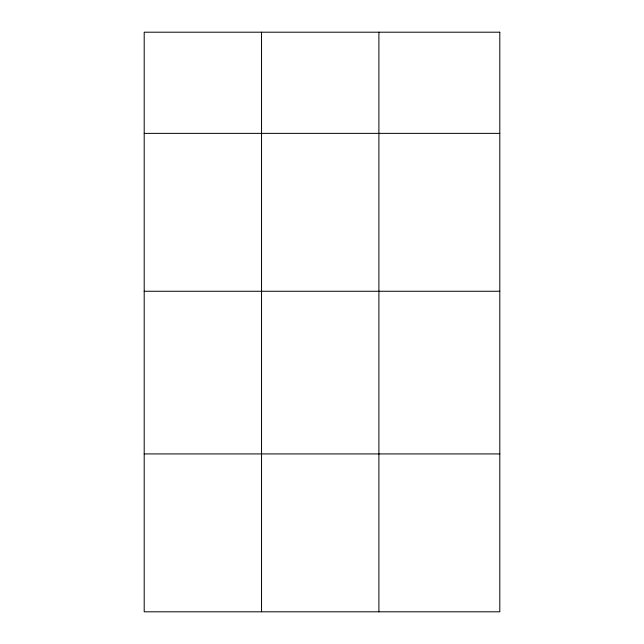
<?xml version="1.0" encoding="UTF-8"?>
<svg xmlns="http://www.w3.org/2000/svg" width="644" height="644" viewBox="0 0 644 644"><rect width="100%" height="100%" fill="white"/><g stroke="black" fill="none" stroke-linecap="round" stroke-linejoin="round"><path stroke-width="0.97" d="M144.2 133.372L499.8 133.372M144.2 291.257L499.8 291.257M144.2 453.923L499.8 453.923M378.897 32.2L378.897 611.8M261.544 32.2L261.544 611.8M499.8 32.2L144.2 32.2L144.2 611.8L499.8 611.8L499.8 32.2"/></g></svg>
